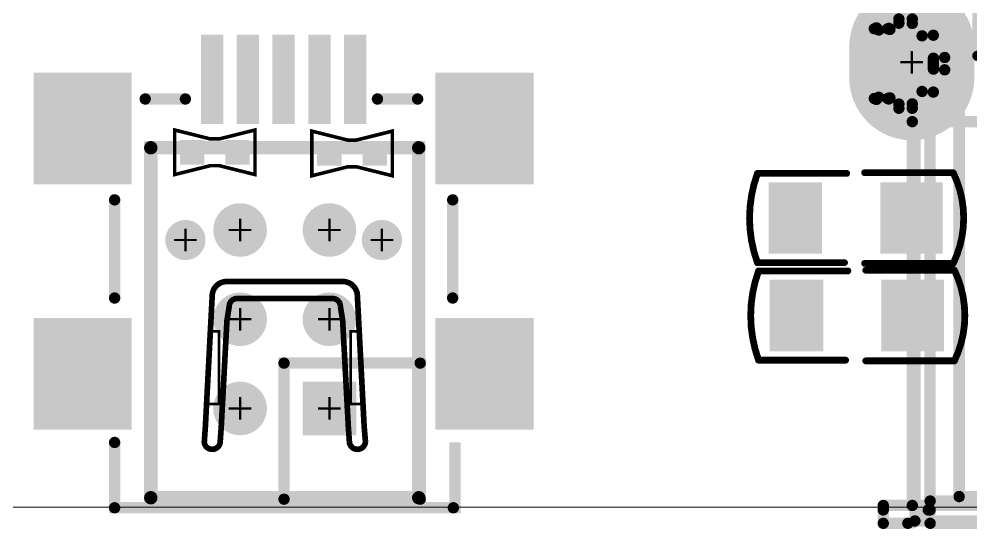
# Model space of a CAD drawing. Extents: x 68 to 180, y 55 to 144.
# Drawn here: x 137.57 to 158.89, y 55.48 to 66.91 of the extents above; entities that cross this region are included whole.
import ezdxf

# ---------------------------------------------------------------- set-up
doc = ezdxf.new("R2010")
doc.units = 0
doc.header["$MEASUREMENT"] = 0
doc.layers.get('0').update_dxf_attribs({"linetype": 'CONTINUOUS'})
for name, color, linetype in [('BOARD_OUTLINE_00', 2, 'CONTINUOUS'), ('DRIL_NPLTE_THRU_01', 16, 'CONTINUOUS'), ('DRIL_NPLTE_THRU_02', 4, 'CONTINUOUS'), ('DRIL_NPLTE_THRU_03', 96, 'CONTINUOUS'), ('DRIL_NPLTE_THRU_04', 136, 'CONTINUOUS'), ('DRIL_NPLTE_THRU_05', 34, 'CONTINUOUS'), ('DRIL_NPLTE_THRU_06', 176, 'CONTINUOUS'), ('DRIL_PLTE_THRU_01', 16, 'CONTINUOUS'), ('DRIL_PLTE_THRU_02', 4, 'CONTINUOUS'), ('DRIL_PLTE_THRU_03', 96, 'CONTINUOUS'), ('DRIL_PLTE_THRU_04', 136, 'CONTINUOUS'), ('DRIL_PLTE_THRU_05', 34, 'CONTINUOUS'), ('DRIL_PLTE_THRU_06', 176, 'CONTINUOUS'), ('DRIL_SYMBOL', 2, 'CONTINUOUS'), ('PADS_BOT', 5, 'CONTINUOUS'), ('PADS_INNER', 1, 'CONTINUOUS'), ('PADS_TOP', 1, 'CONTINUOUS'), ('PART_BOT_2DLINE_00', 253, 'CONTINUOUS'), ('PART_BOT_2DLINE_01', 183, 'CONTINUOUS'), ('PART_TOP_2DLINE_00', 67, 'CONTINUOUS'), ('PART_TOP_2DLINE_01', 67, 'CONTINUOUS'), ('PART_TOP_COPPER_129', 130, 'CONTINUOUS')]:
    doc.layers.add(name, color=color, linetype=linetype)

# ---------------------------------------------------------------- blocks, each defined once
blk = doc.blocks.new('BOARD_5728')
at = {"layer": 'BOARD_OUTLINE_00', "const_width": 0.0254}
blk.add_lwpolyline([(0, -12.664, -0.306685), (1, -11.664), (110.44, -11.664, -0.233627), (111.44, -12.664), (111.44, -92.464, -0.199366), (110.44, -93.464), (1, -93.464, -0.298113), (0, -92.464), (0, -85.073), (12, -85.073), (12, -50.989), (2.337, -50.989), (2.356, -32.194), (0, -32.194)], format="xyb", close=True, dxfattribs=at)
blk = doc.blocks.new('SMOOTH_0$08')
at = {"const_width": 0.04}
blk.add_lwpolyline([(-0.02, 0, 1), (0.02, 0, 1)], format="xyb", close=True, dxfattribs=at)
blk = doc.blocks.new('PART_BODY_BOT_5749')
at = {"layer": 'PART_BOT_2DLINE_01', "const_width": 0.08}
blk.add_lwpolyline([(-0.9, 0.5), (-0.1, 0.3), (0.1, 0.3), (0.9, 0.5), (0.9, -0.5), (0.1, -0.3), (-0.1, -0.3), (-0.9, -0.5)], close=True, dxfattribs=at)
at = {"layer": 'PART_BOT_2DLINE_01'}
for p in [(-0.9, 0.5), (0.9, 0.5), (-0.1, 0.3), (0.1, 0.3), (-0.1, -0.3), (0.1, -0.3), (-0.9, -0.5), (0.9, -0.5)]:
    blk.add_blockref('SMOOTH_0$08', p, dxfattribs=at)
blk = doc.blocks.new('DRIL_HOLE_0')
blk.add_lwpolyline([(0, 0, 1), (0, 0, 1)], format="xyb", close=True)
blk = doc.blocks.new('PAD_0')
blk.add_lwpolyline([(0, 0, 1), (0, 0, 1)], format="xyb", close=True)
blk = doc.blocks.new('PAD_23')
at = {"const_width": 0.55}
blk.add_lwpolyline([(-0.275, 0), (0.275, 0)], dxfattribs=at)
blk = doc.blocks.new('STK_BOT_41')
at = {"layer": 'DRIL_PLTE_THRU_01'}
blk.add_blockref('DRIL_HOLE_0', (0, 0), dxfattribs=at)
at = {"layer": 'DRIL_PLTE_THRU_02'}
blk.add_blockref('DRIL_HOLE_0', (0, 0), dxfattribs=at)
at = {"layer": 'DRIL_PLTE_THRU_03'}
blk.add_blockref('DRIL_HOLE_0', (0, 0), dxfattribs=at)
at = {"layer": 'DRIL_PLTE_THRU_04'}
blk.add_blockref('DRIL_HOLE_0', (0, 0), dxfattribs=at)
at = {"layer": 'DRIL_PLTE_THRU_05'}
blk.add_blockref('DRIL_HOLE_0', (0, 0), dxfattribs=at)
at = {"layer": 'DRIL_PLTE_THRU_06'}
blk.add_blockref('DRIL_HOLE_0', (0, 0), dxfattribs=at)
at = {"layer": 'PADS_BOT'}
blk.add_blockref('PAD_23', (0, 0), dxfattribs=at)
at = {"layer": 'PADS_INNER'}
blk.add_blockref('PAD_0', (0, 0), dxfattribs=at)
at = {"layer": 'PADS_TOP'}
blk.add_blockref('PAD_0', (0, 0), dxfattribs=at)
blk = doc.blocks.new('STK_BOT_40')
at = {"layer": 'DRIL_NPLTE_THRU_01'}
blk.add_blockref('DRIL_HOLE_0', (0, 0), dxfattribs=at)
at = {"layer": 'DRIL_NPLTE_THRU_02'}
blk.add_blockref('DRIL_HOLE_0', (0, 0), dxfattribs=at)
at = {"layer": 'DRIL_NPLTE_THRU_03'}
blk.add_blockref('DRIL_HOLE_0', (0, 0), dxfattribs=at)
at = {"layer": 'DRIL_NPLTE_THRU_04'}
blk.add_blockref('DRIL_HOLE_0', (0, 0), dxfattribs=at)
at = {"layer": 'DRIL_NPLTE_THRU_05'}
blk.add_blockref('DRIL_HOLE_0', (0, 0), dxfattribs=at)
at = {"layer": 'DRIL_NPLTE_THRU_06'}
blk.add_blockref('DRIL_HOLE_0', (0, 0), dxfattribs=at)
at = {"layer": 'PADS_BOT'}
blk.add_blockref('PAD_23', (0, 0), dxfattribs=at)
at = {"layer": 'PADS_INNER'}
blk.add_blockref('PAD_0', (0, 0), dxfattribs=at)
at = {"layer": 'PADS_TOP'}
blk.add_blockref('PAD_0', (0, 0), dxfattribs=at)
blk = doc.blocks.new('SYM_BOT_32')
for name, p in [('PART_BODY_BOT_5749', (0, 0)), ('STK_BOT_41', (-0.508, 0)), ('STK_BOT_40', (0.508, 0))]:
    blk.add_blockref(name, p)
blk = doc.blocks.new('PART_BOT_71')
blk.add_blockref('SYM_BOT_32', (0, 0))
blk = doc.blocks.new('PART_BOT_72')
blk.add_blockref('SYM_BOT_32', (0, 0))
blk = doc.blocks.new('SMOOTH_0$254')
at = {"const_width": 0.127}
blk.add_lwpolyline([(-0.0635, 0, 1), (0.0635, 0, 1)], format="xyb", close=True, dxfattribs=at)
blk = doc.blocks.new('SMOOTH_0$2286')
at = {"const_width": 0.1143}
blk.add_lwpolyline([(-0.05715, 0, 1), (0.05715, 0, 1)], format="xyb", close=True, dxfattribs=at)
blk = doc.blocks.new('PART_BODY_TOP_5789')
at = {"layer": 'PART_TOP_2DLINE_00', "const_width": 0.254}
blk.add_lwpolyline([(-6.5, 1.7), (6.5, 1.7), (6.5, -15.61), (-6.5, -15.61)], close=True, dxfattribs=at)
at = {"layer": 'PART_TOP_2DLINE_01', "const_width": 0.254}
for points in [[(-6.559, -1.663), (6.541, -1.663)], [(-6.559, -15.263), (-6.559, -1.663)], [(6.541, -15.263), (6.541, -1.663)], [(6.141, -2.063), (-6.159, -2.063)], [(-6.159, -15.363), (-6.159, -2.063)], [(-5.509, -2.063), (-5.509, -15.063)], [(5.491, -2.063), (5.491, -15.063)], [(6.141, -15.363), (6.141, -2.063)], [(-3.819, -2.563), (-3.199, -2.563)], [(-3.819, -2.763), (-3.819, -2.563)], [(-3.199, -2.563), (-3.199, -2.763)], [(-1.319, -2.563), (-0.699, -2.563)], [(-1.319, -2.763), (-1.319, -2.563)], [(-0.699, -2.563), (-0.699, -2.763)], [(0.681, -2.563), (1.301, -2.563)], [(0.681, -2.763), (0.681, -2.563)], [(1.301, -2.563), (1.301, -2.763)], [(3.181, -2.563), (3.801, -2.563)], [(3.181, -2.763), (3.181, -2.563)], [(3.801, -2.563), (3.801, -2.763)], [(-3.199, -2.763), (-3.819, -2.763)], [(-0.699, -2.763), (-1.319, -2.763)], [(1.301, -2.763), (0.681, -2.763)], [(3.801, -2.763), (3.181, -2.763)], [(-6.859, -6.363), (-6.859, -4.363)], [(-6.559, -4.363), (-6.859, -4.363)], [(6.541, -4.363), (6.841, -4.363)], [(6.841, -6.363), (6.841, -4.363)], [(-7.409, -6.144), (-7.409, -4.582)], [(-7.362, -4.561), (-6.859, -4.457)], [(-7.362, -4.561), (-7.362, -6.165)], [(-7.109, -6.144), (-7.109, -4.582)], [(-6.559, -4.462), (-7.085, -4.572)], [(-7.085, -4.572), (-7.085, -4.592)], [(-7.085, -4.592), (-7.085, -6.134)], [(-7.06, -4.596), (-6.088, -4.726)], [(-7.06, -4.596), (-7.06, -6.13)], [(7.042, -4.596), (6.07, -4.726)], [(6.541, -4.462), (7.067, -4.572)], [(7.344, -4.561), (6.841, -4.457)], [(7.042, -4.596), (7.042, -6.13)], [(7.067, -4.572), (7.067, -4.592)], [(7.067, -4.592), (7.067, -6.134)], [(7.091, -4.582), (7.091, -6.144)], [(7.344, -4.561), (7.344, -6.165)], [(7.391, -4.582), (7.391, -6.144)], [(-6.339, -4.74), (-7.311, -4.61)], [(-7.311, -4.61), (-7.311, -6.116)], [(-6.339, -4.74), (-6.088, -4.726)], [(6.07, -4.726), (6.321, -4.74)], [(6.321, -4.74), (7.293, -4.61)], [(7.293, -4.61), (7.293, -6.116)], [(-6.085, -5.24), (-5.834, -5.225)], [(-6.085, -5.24), (-6.085, -5.486)], [(-5.834, -5.225), (-5.834, -5.501)], [(5.816, -5.225), (6.067, -5.24)], [(5.816, -5.225), (5.816, -5.501)], [(6.067, -5.24), (6.067, -5.486)], [(-5.834, -5.501), (-6.085, -5.486)], [(6.067, -5.486), (5.816, -5.501)], [(-6.339, -5.986), (-7.311, -6.116)], [(-7.06, -6.13), (-6.088, -6)], [(-6.088, -6), (-6.339, -5.986)], [(6.321, -5.986), (6.07, -6)], [(7.042, -6.13), (6.07, -6)], [(6.321, -5.986), (7.293, -6.116)], [(-7.362, -6.165), (-6.859, -6.269)], [(-7.085, -6.134), (-7.085, -6.154)], [(-6.559, -6.264), (-7.085, -6.154)], [(6.541, -6.264), (7.067, -6.154)], [(7.344, -6.165), (6.841, -6.269)], [(7.067, -6.134), (7.067, -6.154)], [(-6.559, -6.363), (-6.859, -6.363)], [(6.541, -6.363), (6.841, -6.363)], [(6.541, -6.663), (-6.559, -6.663)], [(-6.159, -15.163), (6.141, -15.163)], [(-5.509, -15.063), (5.491, -15.063)], [(-7.209, -15.263), (-7.209, -15.363)], [(7.191, -15.263), (-7.209, -15.263)], [(-7.209, -15.363), (-7.209, -15.663)], [(-6.159, -15.363), (-6.159, -15.663)], [(6.141, -15.363), (6.141, -15.663)], [(7.191, -15.263), (7.191, -15.363)], [(7.191, -15.363), (7.191, -15.663)], [(-7.209, -15.663), (-6.659, -15.663)], [(-6.159, -15.663), (6.141, -15.663)], [(7.191, -15.663), (6.641, -15.663)]]:
    blk.add_lwpolyline(points, dxfattribs=at)
for points in [[(-6.201, -15.363, 0.10334), (-6.159, -15.163)], [(6.141, -15.163, 0.10334), (6.183, -15.363)], [(-6.659, -15.663, 0.298113), (-6.201, -15.363)], [(6.183, -15.363, 0.298113), (6.641, -15.663)]]:
    blk.add_lwpolyline(points, format="xyb", dxfattribs=at)
at = {"layer": 'PART_TOP_COPPER_129', "const_width": 0.229}
blk.add_lwpolyline([(-5.102, 1.363), (5.317, 1.363), (5.317, -5.187), (-5.102, -5.187)], close=True, dxfattribs=at)
at = {"layer": 'PART_TOP_2DLINE_00'}
for p in [(-6.5, 1.7), (6.5, 1.7), (-6.5, -15.61), (6.5, -15.61)]:
    blk.add_blockref('SMOOTH_0$254', p, dxfattribs=at)
at = {"layer": 'PART_TOP_2DLINE_01'}
for p in [(-6.559, -1.663), (-6.559, -1.663), (6.541, -1.663), (6.541, -1.663), (-6.159, -2.063), (-6.159, -2.063), (-5.509, -2.063), (5.491, -2.063), (6.141, -2.063), (6.141, -2.063), (-3.819, -2.563), (-3.819, -2.563), (-3.199, -2.563), (-3.199, -2.563), (-1.319, -2.563), (-1.319, -2.563), (-0.699, -2.563), (-0.699, -2.563), (0.681, -2.563), (0.681, -2.563), (1.301, -2.563), (1.301, -2.563), (3.181, -2.563), (3.181, -2.563), (3.801, -2.563), (3.801, -2.563), (-3.819, -2.763), (-3.819, -2.763), (-3.199, -2.763), (-3.199, -2.763), (-1.319, -2.763), (-1.319, -2.763), (-0.699, -2.763), (-0.699, -2.763), (0.681, -2.763), (0.681, -2.763), (1.301, -2.763), (1.301, -2.763), (3.181, -2.763), (3.181, -2.763), (3.801, -2.763), (3.801, -2.763), (-6.859, -4.363), (-6.859, -4.363), (-6.559, -4.363), (6.541, -4.363), (6.841, -4.363), (6.841, -4.363), (-7.409, -4.582), (-7.362, -4.561), (-7.362, -4.561), (-7.109, -4.582), (-7.085, -4.572), (-7.085, -4.572), (-7.085, -4.592), (-7.085, -4.592), (-7.06, -4.596), (-7.06, -4.596), (-6.859, -4.457), (-6.559, -4.462), (6.541, -4.462), (6.841, -4.457), (7.042, -4.596), (7.042, -4.596), (7.067, -4.572), (7.067, -4.572), (7.067, -4.592), (7.067, -4.592), (7.091, -4.582), (7.344, -4.561), (7.344, -4.561), (7.391, -4.582), (-7.311, -4.61), (-7.311, -4.61), (-6.339, -4.74), (-6.339, -4.74), (-6.088, -4.726), (-6.088, -4.726), (6.07, -4.726), (6.07, -4.726), (6.321, -4.74), (6.321, -4.74), (7.293, -4.61), (7.293, -4.61), (-6.085, -5.24), (-6.085, -5.24), (-5.834, -5.225), (-5.834, -5.225), (5.816, -5.225), (5.816, -5.225), (6.067, -5.24), (6.067, -5.24), (-6.085, -5.486), (-6.085, -5.486), (-5.834, -5.501), (-5.834, -5.501), (5.816, -5.501), (5.816, -5.501), (6.067, -5.486), (6.067, -5.486), (-6.339, -5.986), (-6.339, -5.986), (-6.088, -6), (-6.088, -6), (6.07, -6), (6.07, -6), (6.321, -5.986), (6.321, -5.986), (-7.409, -6.144), (-7.362, -6.165), (-7.362, -6.165), (-7.311, -6.116), (-7.311, -6.116), (-7.109, -6.144), (-7.085, -6.134), (-7.085, -6.134), (-7.085, -6.154), (-7.085, -6.154), (-7.06, -6.13), (-7.06, -6.13), (-6.859, -6.269), (-6.559, -6.264), (6.541, -6.264), (6.841, -6.269), (7.042, -6.13), (7.042, -6.13), (7.067, -6.134), (7.067, -6.134), (7.067, -6.154), (7.067, -6.154), (7.091, -6.144), (7.293, -6.116), (7.293, -6.116), (7.344, -6.165), (7.344, -6.165), (7.391, -6.144), (-6.859, -6.363), (-6.859, -6.363), (-6.559, -6.363), (6.541, -6.363), (6.841, -6.363), (6.841, -6.363), (-6.559, -6.663), (6.541, -6.663), (-6.159, -15.163), (-6.159, -15.163), (-5.509, -15.063), (-5.509, -15.063), (5.491, -15.063), (5.491, -15.063), (6.141, -15.163), (6.141, -15.163), (-7.209, -15.263), (-7.209, -15.263), (-7.209, -15.363), (-7.209, -15.363), (-6.559, -15.263), (-6.201, -15.363), (-6.201, -15.363), (-6.159, -15.363), (-6.159, -15.363), (6.141, -15.363), (6.141, -15.363), (6.183, -15.363), (6.183, -15.363), (6.541, -15.263), (7.191, -15.263), (7.191, -15.263), (7.191, -15.363), (7.191, -15.363), (-7.209, -15.663), (-7.209, -15.663), (-6.659, -15.663), (-6.659, -15.663), (-6.159, -15.663), (-6.159, -15.663), (6.141, -15.663), (6.141, -15.663), (6.641, -15.663), (6.641, -15.663), (7.191, -15.663), (7.191, -15.663)]:
    blk.add_blockref('SMOOTH_0$254', p, dxfattribs=at)
at = {"layer": 'PART_TOP_COPPER_129'}
for p in [(-5.102, 1.363), (5.317, 1.363), (-5.102, -5.187), (5.317, -5.187)]:
    blk.add_blockref('SMOOTH_0$2286', p, dxfattribs=at)
blk = doc.blocks.new('DRIL_SYMBOL_0$9')
at = {"layer": 'DRIL_SYMBOL', "const_width": 0.0508}
for points in [[(0, -0.254), (0, 0.254)], [(-0.254, 0), (0.254, 0)]]:
    blk.add_lwpolyline(points, dxfattribs=at)
blk = doc.blocks.new('DRIL_HOLE_0$9')
at = {"const_width": 0.45}
blk.add_lwpolyline([(-0.225, 0, 1), (0.225, 0, 1)], format="xyb", close=True, dxfattribs=at)
blk.add_blockref('DRIL_SYMBOL_0$9', (0, 0))
blk = doc.blocks.new('PAD_48')
at = {"const_width": 0.75}
blk.add_lwpolyline([(0, -0.375, 1), (0, 0.375, 1)], format="xyb", close=True, dxfattribs=at)
blk = doc.blocks.new('STK_TOP_102')
at = {"layer": 'DRIL_PLTE_THRU_01'}
blk.add_blockref('DRIL_HOLE_0$9', (0, 0), dxfattribs=at)
at = {"layer": 'DRIL_PLTE_THRU_02'}
blk.add_blockref('DRIL_HOLE_0$9', (0, 0), dxfattribs=at)
at = {"layer": 'DRIL_PLTE_THRU_03'}
blk.add_blockref('DRIL_HOLE_0$9', (0, 0), dxfattribs=at)
at = {"layer": 'DRIL_PLTE_THRU_04'}
blk.add_blockref('DRIL_HOLE_0$9', (0, 0), dxfattribs=at)
at = {"layer": 'DRIL_PLTE_THRU_05'}
blk.add_blockref('DRIL_HOLE_0$9', (0, 0), dxfattribs=at)
at = {"layer": 'DRIL_PLTE_THRU_06'}
blk.add_blockref('DRIL_HOLE_0$9', (0, 0), dxfattribs=at)
at = {"layer": 'PADS_BOT'}
blk.add_blockref('PAD_48', (0, 0), dxfattribs=at)
at = {"layer": 'PADS_INNER'}
blk.add_blockref('PAD_48', (0, 0), dxfattribs=at)
at = {"layer": 'PADS_TOP'}
blk.add_blockref('PAD_48', (0, 0), dxfattribs=at)
blk = doc.blocks.new('DRIL_SYMBOL_2$5')
at = {"layer": 'DRIL_SYMBOL', "const_width": 0.0508}
for points in [[(0, -0.254), (0, 0.254)], [(-0.254, 0), (0.254, 0)]]:
    blk.add_lwpolyline(points, dxfattribs=at)
blk = doc.blocks.new('DRIL_HOLE_2$5')
at = {"const_width": 1.25}
blk.add_lwpolyline([(-0.625, 0, 1), (0.625, 0, 1)], format="xyb", close=True, dxfattribs=at)
blk.add_blockref('DRIL_SYMBOL_2$5', (0, 0))
blk = doc.blocks.new('PAD_72')
at = {"const_width": 1.4}
blk.add_lwpolyline([(-0.35, -0.7), (0.35, -0.7, 1), (0.35, 0.7), (-0.35, 0.7, 1)], format="xyb", close=True, dxfattribs=at)
blk = doc.blocks.new('STK_TOP_103')
at = {"layer": 'DRIL_PLTE_THRU_01'}
blk.add_blockref('DRIL_HOLE_2$5', (0, 0), dxfattribs=at)
at = {"layer": 'DRIL_PLTE_THRU_02'}
blk.add_blockref('DRIL_HOLE_2$5', (0, 0), dxfattribs=at)
at = {"layer": 'DRIL_PLTE_THRU_03'}
blk.add_blockref('DRIL_HOLE_2$5', (0, 0), dxfattribs=at)
at = {"layer": 'DRIL_PLTE_THRU_04'}
blk.add_blockref('DRIL_HOLE_2$5', (0, 0), dxfattribs=at)
at = {"layer": 'DRIL_PLTE_THRU_05'}
blk.add_blockref('DRIL_HOLE_2$5', (0, 0), dxfattribs=at)
at = {"layer": 'DRIL_PLTE_THRU_06'}
blk.add_blockref('DRIL_HOLE_2$5', (0, 0), dxfattribs=at)
at = {"layer": 'PADS_BOT', "rotation": 90}
blk.add_blockref('PAD_72', (0, 0), dxfattribs=at)
at = {"layer": 'PADS_INNER', "rotation": 90}
blk.add_blockref('PAD_72', (0, 0), dxfattribs=at)
at = {"layer": 'PADS_TOP', "rotation": 90}
blk.add_blockref('PAD_72', (0, 0), dxfattribs=at)
blk = doc.blocks.new('PAD_73')
at = {"const_width": 1.4}
blk.add_lwpolyline([(-0.25, -0.7), (0.25, -0.7, 1), (0.25, 0.7), (-0.25, 0.7, 1)], format="xyb", close=True, dxfattribs=at)
blk = doc.blocks.new('STK_TOP_104')
at = {"layer": 'DRIL_PLTE_THRU_01'}
blk.add_blockref('DRIL_HOLE_2$5', (0, 0), dxfattribs=at)
at = {"layer": 'DRIL_PLTE_THRU_02'}
blk.add_blockref('DRIL_HOLE_2$5', (0, 0), dxfattribs=at)
at = {"layer": 'DRIL_PLTE_THRU_03'}
blk.add_blockref('DRIL_HOLE_2$5', (0, 0), dxfattribs=at)
at = {"layer": 'DRIL_PLTE_THRU_04'}
blk.add_blockref('DRIL_HOLE_2$5', (0, 0), dxfattribs=at)
at = {"layer": 'DRIL_PLTE_THRU_05'}
blk.add_blockref('DRIL_HOLE_2$5', (0, 0), dxfattribs=at)
at = {"layer": 'DRIL_PLTE_THRU_06'}
blk.add_blockref('DRIL_HOLE_2$5', (0, 0), dxfattribs=at)
at = {"layer": 'PADS_BOT', "rotation": 90}
blk.add_blockref('PAD_72', (0, 0), dxfattribs=at)
at = {"layer": 'PADS_INNER', "rotation": 90}
blk.add_blockref('PAD_72', (0, 0), dxfattribs=at)
at = {"layer": 'PADS_TOP', "rotation": 90}
blk.add_blockref('PAD_73', (0, 0), dxfattribs=at)
blk = doc.blocks.new('SYM_TOP_72')
for name, p in [('STK_TOP_103', (-6.57, 0.35)), ('STK_TOP_104', (6.57, 0.35)), ('PART_BODY_TOP_5789', (0, 0)), ('STK_TOP_102', (-3.5, 0)), ('STK_TOP_102', (-1, 0)), ('STK_TOP_102', (1, 0)), ('STK_TOP_102', (3.5, 0)), ('STK_TOP_102', (-3.5, -2.7)), ('STK_TOP_102', (-1, -2.7)), ('STK_TOP_102', (1, -2.7)), ('STK_TOP_102', (3.5, -2.7)), ('STK_TOP_103', (-6.57, -5.33)), ('STK_TOP_103', (6.57, -5.33))]:
    blk.add_blockref(name, p)
blk = doc.blocks.new('PART_TOP_258')
blk.add_blockref('SYM_TOP_72', (0, 0))
blk = doc.blocks.new('SMOOTH_0$127')
at = {"const_width": 0.0635}
blk.add_lwpolyline([(-0.03175, 0, 1), (0.03175, 0, 1)], format="xyb", close=True, dxfattribs=at)
blk = doc.blocks.new('SMOOTH_0$05999')
at = {"const_width": 0.03}
blk.add_lwpolyline([(-0.015, 0, 1), (0.015, 0, 1)], format="xyb", close=True, dxfattribs=at)
blk = doc.blocks.new('PART_BODY_TOP_5790')
at = {"layer": 'PART_TOP_2DLINE_00'}
for points, const_width in [([(-3.1, 0.56), (-2.2, 0.56)], 0.254), ([(2.1, 0.56), (3, 0.56)], 0.254), ([(-3.785, -3.9), (-3.785, -1.7)], 0.254), ([(3.785, -3.9), (3.785, -1.7)], 0.254), ([(-1.702, -6.273), (-1.448, -6.273), (-1.448, -4.647), (-1.499, -4.647), (-1.626, -4.647)], 0.06), ([(1.778, -6.273), (1.499, -6.273), (1.499, -4.647), (1.549, -4.647), (1.676, -4.647)], 0.06), ([(-3.785, -7.136), (-3.785, -8.6), (3.8, -8.6), (3.835, -8.6), (3.835, -7.136)], 0.254)]:
    blk.add_lwpolyline(points, dxfattribs=dict(at, const_width=const_width))
at = {"layer": 'PART_TOP_2DLINE_00', "const_width": 0.127}
blk.add_lwpolyline([(-1.275, -3.53, 0.414214), (-1.6, -3.855), (-1.753, -6.781), (-1.778, -7.136, 0.866227), (-1.422, -7.136), (-1.397, -6.781), (-1.27, -4.404), (-1.219, -4.085, -0.414214), (-1.044, -3.911), (1.095, -3.911, -0.414214), (1.27, -4.085), (1.321, -4.404), (1.448, -6.781), (1.473, -7.136, 0.930071), (1.831, -7.111), (1.803, -6.781), (1.651, -3.855, 0.414214), (1.325, -3.53)], format="xyb", close=True, dxfattribs=at)
at = {"layer": 'PART_TOP_2DLINE_00'}
for name, p in [('SMOOTH_0$254', (-3.1, 0.56)), ('SMOOTH_0$254', (-2.2, 0.56)), ('SMOOTH_0$254', (2.1, 0.56)), ('SMOOTH_0$254', (3, 0.56)), ('SMOOTH_0$254', (-3.785, -1.7)), ('SMOOTH_0$254', (3.785, -1.7)), ('SMOOTH_0$127', (-1.275, -3.53)), ('SMOOTH_0$254', (-3.785, -3.9)), ('SMOOTH_0$127', (-1.6, -3.855)), ('SMOOTH_0$254', (3.785, -3.9)), ('SMOOTH_0$127', (-1.219, -4.085)), ('SMOOTH_0$127', (-1.044, -3.911)), ('SMOOTH_0$127', (-1.27, -4.404)), ('SMOOTH_0$05999', (-1.499, -4.647)), ('SMOOTH_0$05999', (-1.448, -4.647)), ('SMOOTH_0$05999', (1.499, -4.647)), ('SMOOTH_0$05999', (1.549, -4.647)), ('SMOOTH_0$05999', (-1.702, -6.273)), ('SMOOTH_0$05999', (-1.448, -6.273)), ('SMOOTH_0$05999', (1.499, -6.273)), ('SMOOTH_0$05999', (1.778, -6.273)), ('SMOOTH_0$127', (-1.753, -6.781)), ('SMOOTH_0$127', (-1.397, -6.781)), ('SMOOTH_0$254', (-3.785, -7.136)), ('SMOOTH_0$127', (-1.778, -7.136)), ('SMOOTH_0$127', (-1.422, -7.136)), ('SMOOTH_0$254', (-3.785, -8.6)), ('SMOOTH_0$254', (3.8, -8.6))]:
    blk.add_blockref(name, p, dxfattribs=at)
blk = doc.blocks.new('PAD_74')
at = {"const_width": 0.5}
blk.add_lwpolyline([(-1, 0), (1, 0)], dxfattribs=at)
blk = doc.blocks.new('STK_TOP_105')
at = {"layer": 'DRIL_PLTE_THRU_01'}
blk.add_blockref('DRIL_HOLE_0', (0, 0), dxfattribs=at)
at = {"layer": 'DRIL_PLTE_THRU_02'}
blk.add_blockref('DRIL_HOLE_0', (0, 0), dxfattribs=at)
at = {"layer": 'DRIL_PLTE_THRU_03'}
blk.add_blockref('DRIL_HOLE_0', (0, 0), dxfattribs=at)
at = {"layer": 'DRIL_PLTE_THRU_04'}
blk.add_blockref('DRIL_HOLE_0', (0, 0), dxfattribs=at)
at = {"layer": 'DRIL_PLTE_THRU_05'}
blk.add_blockref('DRIL_HOLE_0', (0, 0), dxfattribs=at)
at = {"layer": 'DRIL_PLTE_THRU_06'}
blk.add_blockref('DRIL_HOLE_0', (0, 0), dxfattribs=at)
at = {"layer": 'PADS_BOT'}
blk.add_blockref('PAD_0', (0, 0), dxfattribs=at)
at = {"layer": 'PADS_INNER'}
blk.add_blockref('PAD_0', (0, 0), dxfattribs=at)
at = {"layer": 'PADS_TOP', "rotation": 90}
blk.add_blockref('PAD_74', (0, 0), dxfattribs=at)
blk = doc.blocks.new('PAD_75')
at = {"const_width": 2.2}
blk.add_lwpolyline([(-1.25, 0), (1.25, 0)], dxfattribs=at)
blk = doc.blocks.new('STK_TOP_106')
at = {"layer": 'DRIL_PLTE_THRU_01'}
blk.add_blockref('DRIL_HOLE_0', (0, 0), dxfattribs=at)
at = {"layer": 'DRIL_PLTE_THRU_02'}
blk.add_blockref('DRIL_HOLE_0', (0, 0), dxfattribs=at)
at = {"layer": 'DRIL_PLTE_THRU_03'}
blk.add_blockref('DRIL_HOLE_0', (0, 0), dxfattribs=at)
at = {"layer": 'DRIL_PLTE_THRU_04'}
blk.add_blockref('DRIL_HOLE_0', (0, 0), dxfattribs=at)
at = {"layer": 'DRIL_PLTE_THRU_05'}
blk.add_blockref('DRIL_HOLE_0', (0, 0), dxfattribs=at)
at = {"layer": 'DRIL_PLTE_THRU_06'}
blk.add_blockref('DRIL_HOLE_0', (0, 0), dxfattribs=at)
at = {"layer": 'PADS_BOT'}
blk.add_blockref('PAD_0', (0, 0), dxfattribs=at)
at = {"layer": 'PADS_INNER'}
blk.add_blockref('PAD_0', (0, 0), dxfattribs=at)
at = {"layer": 'PADS_TOP', "rotation": 90}
blk.add_blockref('PAD_75', (0, 0), dxfattribs=at)
blk = doc.blocks.new('DRIL_SYMBOL_0$899998')
at = {"layer": 'DRIL_SYMBOL', "const_width": 0.0508}
for points in [[(0, -0.254), (0, 0.254)], [(-0.254, 0), (0.254, 0)]]:
    blk.add_lwpolyline(points, dxfattribs=at)
blk = doc.blocks.new('DRIL_HOLE_0$899998')
at = {"const_width": 0.45}
blk.add_lwpolyline([(-0.225, 0, 1), (0.225, 0, 1)], format="xyb", close=True, dxfattribs=at)
blk.add_blockref('DRIL_SYMBOL_0$899998', (0, 0))
blk = doc.blocks.new('PAD_76')
at = {"const_width": 0.45}
blk.add_lwpolyline([(0, -0.225, 1), (0, 0.225, 1)], format="xyb", close=True, dxfattribs=at)
blk = doc.blocks.new('STK_TOP_107')
at = {"layer": 'DRIL_PLTE_THRU_01'}
blk.add_blockref('DRIL_HOLE_0$899998', (0, 0), dxfattribs=at)
at = {"layer": 'DRIL_PLTE_THRU_02'}
blk.add_blockref('DRIL_HOLE_0$899998', (0, 0), dxfattribs=at)
at = {"layer": 'DRIL_PLTE_THRU_03'}
blk.add_blockref('DRIL_HOLE_0$899998', (0, 0), dxfattribs=at)
at = {"layer": 'DRIL_PLTE_THRU_04'}
blk.add_blockref('DRIL_HOLE_0$899998', (0, 0), dxfattribs=at)
at = {"layer": 'DRIL_PLTE_THRU_05'}
blk.add_blockref('DRIL_HOLE_0$899998', (0, 0), dxfattribs=at)
at = {"layer": 'DRIL_PLTE_THRU_06'}
blk.add_blockref('DRIL_HOLE_0$899998', (0, 0), dxfattribs=at)
at = {"layer": 'PADS_BOT'}
blk.add_blockref('PAD_76', (0, 0), dxfattribs=at)
at = {"layer": 'PADS_INNER'}
blk.add_blockref('PAD_76', (0, 0), dxfattribs=at)
at = {"layer": 'PADS_TOP'}
blk.add_blockref('PAD_76', (0, 0), dxfattribs=at)
blk = doc.blocks.new('SYM_TOP_73')
for name, p in [('STK_TOP_106', (-4.5, -0.1)), ('STK_TOP_105', (-1.6, 1)), ('STK_TOP_105', (-0.8, 1)), ('STK_TOP_105', (0, 1)), ('STK_TOP_105', (0.8, 1)), ('STK_TOP_105', (1.6, 1)), ('STK_TOP_106', (4.5, -0.1)), ('PART_BODY_TOP_5790', (0, 0)), ('STK_TOP_107', (-2.2, -2.6)), ('STK_TOP_107', (2.2, -2.6)), ('STK_TOP_106', (-4.5, -5.6)), ('STK_TOP_106', (4.5, -5.6))]:
    blk.add_blockref(name, p)
blk = doc.blocks.new('PART_TOP_259')
blk.add_blockref('SYM_TOP_73', (0, 0))
blk = doc.blocks.new('SMOOTH_0$3')
at = {"const_width": 0.15}
blk.add_lwpolyline([(-0.075, 0, 1), (0.075, 0, 1)], format="xyb", close=True, dxfattribs=at)
blk = doc.blocks.new('PART_BODY_TOP_5797')
at = {"layer": 'PART_TOP_2DLINE_00'}
for points, const_width in [([(-2.032, 2.032), (1.016, 2.032), (1.016, -1.016), (-2.032, -1.016)], 0.254), ([(-2, 2), (4, 2), (4, -5.842), (-2, -5.842)], 0.3)]:
    blk.add_lwpolyline(points, close=True, dxfattribs=dict(at, const_width=const_width))
for name, p in [('SMOOTH_0$254', (-2.032, 2.032)), ('SMOOTH_0$3', (-2, 2)), ('SMOOTH_0$254', (1.016, 2.032)), ('SMOOTH_0$3', (4, 2)), ('SMOOTH_0$254', (-2.032, -1.016)), ('SMOOTH_0$254', (1.016, -1.016)), ('SMOOTH_0$3', (-2, -5.842)), ('SMOOTH_0$3', (4, -5.842))]:
    blk.add_blockref(name, p, dxfattribs=at)
blk = doc.blocks.new('DRIL_SYMBOL_0$8')
at = {"layer": 'DRIL_SYMBOL', "const_width": 0.0508}
for points in [[(0, -0.254), (0, 0.254)], [(-0.254, 0), (0.254, 0)]]:
    blk.add_lwpolyline(points, dxfattribs=at)
blk = doc.blocks.new('DRIL_HOLE_0$8')
at = {"const_width": 0.4}
blk.add_lwpolyline([(-0.2, 0, 1), (0.2, 0, 1)], format="xyb", close=True, dxfattribs=at)
blk.add_blockref('DRIL_SYMBOL_0$8', (0, 0))
blk = doc.blocks.new('PAD_11')
at = {"const_width": 0.6}
blk.add_lwpolyline([(0, -0.3, 1), (0, 0.3, 1)], format="xyb", close=True, dxfattribs=at)
blk = doc.blocks.new('PAD_12')
at = {"const_width": 1.2}
blk.add_lwpolyline([(-0.6, 0), (0.6, 0)], dxfattribs=at)
blk = doc.blocks.new('STK_TOP_28')
at = {"layer": 'DRIL_PLTE_THRU_01'}
blk.add_blockref('DRIL_HOLE_0$8', (0, 0), dxfattribs=at)
at = {"layer": 'DRIL_PLTE_THRU_02'}
blk.add_blockref('DRIL_HOLE_0$8', (0, 0), dxfattribs=at)
at = {"layer": 'DRIL_PLTE_THRU_03'}
blk.add_blockref('DRIL_HOLE_0$8', (0, 0), dxfattribs=at)
at = {"layer": 'DRIL_PLTE_THRU_04'}
blk.add_blockref('DRIL_HOLE_0$8', (0, 0), dxfattribs=at)
at = {"layer": 'DRIL_PLTE_THRU_05'}
blk.add_blockref('DRIL_HOLE_0$8', (0, 0), dxfattribs=at)
at = {"layer": 'DRIL_PLTE_THRU_06'}
blk.add_blockref('DRIL_HOLE_0$8', (0, 0), dxfattribs=at)
at = {"layer": 'PADS_BOT'}
blk.add_blockref('PAD_12', (0, 0), dxfattribs=at)
at = {"layer": 'PADS_INNER'}
blk.add_blockref('PAD_11', (0, 0), dxfattribs=at)
at = {"layer": 'PADS_TOP'}
blk.add_blockref('PAD_12', (0, 0), dxfattribs=at)
blk = doc.blocks.new('STK_TOP_29')
at = {"layer": 'DRIL_PLTE_THRU_01'}
blk.add_blockref('DRIL_HOLE_0$8', (0, 0), dxfattribs=at)
at = {"layer": 'DRIL_PLTE_THRU_02'}
blk.add_blockref('DRIL_HOLE_0$8', (0, 0), dxfattribs=at)
at = {"layer": 'DRIL_PLTE_THRU_03'}
blk.add_blockref('DRIL_HOLE_0$8', (0, 0), dxfattribs=at)
at = {"layer": 'DRIL_PLTE_THRU_04'}
blk.add_blockref('DRIL_HOLE_0$8', (0, 0), dxfattribs=at)
at = {"layer": 'DRIL_PLTE_THRU_05'}
blk.add_blockref('DRIL_HOLE_0$8', (0, 0), dxfattribs=at)
at = {"layer": 'DRIL_PLTE_THRU_06'}
blk.add_blockref('DRIL_HOLE_0$8', (0, 0), dxfattribs=at)
at = {"layer": 'PADS_BOT'}
blk.add_blockref('PAD_11', (0, 0), dxfattribs=at)
at = {"layer": 'PADS_INNER'}
blk.add_blockref('PAD_11', (0, 0), dxfattribs=at)
at = {"layer": 'PADS_TOP'}
blk.add_blockref('PAD_11', (0, 0), dxfattribs=at)
blk = doc.blocks.new('SYM_TOP_80')
for name, p in [('PART_BODY_TOP_5797', (0, 0)), ('STK_TOP_28', (0, 0)), ('STK_TOP_29', (2, 0)), ('STK_TOP_29', (0, -2)), ('STK_TOP_29', (2, -2)), ('STK_TOP_29', (0, -4)), ('STK_TOP_29', (2, -4))]:
    blk.add_blockref(name, p)
blk = doc.blocks.new('PART_TOP_493')
blk.add_blockref('SYM_TOP_80', (0, 0))
blk = doc.blocks.new('SMOOTH_0$1524')
at = {"const_width": 0.0762}
blk.add_lwpolyline([(-0.0381, 0, 1), (0.0381, 0, 1)], format="xyb", close=True, dxfattribs=at)
blk = doc.blocks.new('PART_BODY_BOT_5801')
at = {"layer": 'PART_BOT_2DLINE_00', "const_width": 0.152}
for points in [[(-0.25, 1.016), (-2.235, 1.016, 0.230409), (-2.235, -1.016), (-0.25, -1.016)], [(0.2, -1), (2.15, -1, 0.176327), (2.15, 1), (0.15, 1)]]:
    blk.add_lwpolyline(points, format="xyb", dxfattribs=at)
at = {"layer": 'PART_BOT_2DLINE_00'}
for p in [(-2.235, 1.016), (-0.25, 1.016), (0.15, 1), (2.15, 1), (-2.235, -1.016), (-0.25, -1.016), (0.2, -1), (2.15, -1)]:
    blk.add_blockref('SMOOTH_0$1524', p, dxfattribs=at)
blk = doc.blocks.new('PAD_86')
at = {"const_width": 1.399997}
blk.add_lwpolyline([(-0.799998, 0), (0.799998, 0)], dxfattribs=at)
blk = doc.blocks.new('STK_BOT_23')
at = {"layer": 'DRIL_PLTE_THRU_01'}
blk.add_blockref('DRIL_HOLE_0', (0, 0), dxfattribs=at)
at = {"layer": 'DRIL_PLTE_THRU_02'}
blk.add_blockref('DRIL_HOLE_0', (0, 0), dxfattribs=at)
at = {"layer": 'DRIL_PLTE_THRU_03'}
blk.add_blockref('DRIL_HOLE_0', (0, 0), dxfattribs=at)
at = {"layer": 'DRIL_PLTE_THRU_04'}
blk.add_blockref('DRIL_HOLE_0', (0, 0), dxfattribs=at)
at = {"layer": 'DRIL_PLTE_THRU_05'}
blk.add_blockref('DRIL_HOLE_0', (0, 0), dxfattribs=at)
at = {"layer": 'DRIL_PLTE_THRU_06'}
blk.add_blockref('DRIL_HOLE_0', (0, 0), dxfattribs=at)
at = {"layer": 'PADS_BOT', "rotation": 90}
blk.add_blockref('PAD_86', (0, 0), dxfattribs=at)
at = {"layer": 'PADS_INNER'}
blk.add_blockref('PAD_0', (0, 0), dxfattribs=at)
at = {"layer": 'PADS_TOP'}
blk.add_blockref('PAD_0', (0, 0), dxfattribs=at)
blk = doc.blocks.new('PAD_87')
at = {"const_width": 1.199997}
blk.add_lwpolyline([(-0.799998, 0), (0.799998, 0)], dxfattribs=at)
blk = doc.blocks.new('STK_BOT_22')
at = {"layer": 'DRIL_PLTE_THRU_01'}
blk.add_blockref('DRIL_HOLE_0', (0, 0), dxfattribs=at)
at = {"layer": 'DRIL_PLTE_THRU_02'}
blk.add_blockref('DRIL_HOLE_0', (0, 0), dxfattribs=at)
at = {"layer": 'DRIL_PLTE_THRU_03'}
blk.add_blockref('DRIL_HOLE_0', (0, 0), dxfattribs=at)
at = {"layer": 'DRIL_PLTE_THRU_04'}
blk.add_blockref('DRIL_HOLE_0', (0, 0), dxfattribs=at)
at = {"layer": 'DRIL_PLTE_THRU_05'}
blk.add_blockref('DRIL_HOLE_0', (0, 0), dxfattribs=at)
at = {"layer": 'DRIL_PLTE_THRU_06'}
blk.add_blockref('DRIL_HOLE_0', (0, 0), dxfattribs=at)
at = {"layer": 'PADS_BOT', "rotation": 90}
blk.add_blockref('PAD_87', (0, 0), dxfattribs=at)
at = {"layer": 'PADS_INNER'}
blk.add_blockref('PAD_0', (0, 0), dxfattribs=at)
at = {"layer": 'PADS_TOP'}
blk.add_blockref('PAD_0', (0, 0), dxfattribs=at)
blk = doc.blocks.new('SYM_BOT_84')
for name, p in [('STK_BOT_23', (-1.3, 0)), ('STK_BOT_22', (1.3, 0)), ('PART_BODY_BOT_5801', (0, 0))]:
    blk.add_blockref(name, p)
blk = doc.blocks.new('PART_BOT_530')
blk.add_blockref('SYM_BOT_84', (0, 0))
blk = doc.blocks.new('PART_BOT_531')
blk.add_blockref('SYM_BOT_84', (0, 0))

msp = doc.modelspace()

# ---------------------------------------------------------------- block references
for name, p in [('BOARD_5728', (68.472, 149.435)), ('PART_TOP_258', (164.131, 71.27)), ('PART_TOP_259', (143.495, 64.555))]:
    msp.add_blockref(name, p)
at = {"xscale": -1}
for name, p in [('PART_BOT_72', (141.954, 63.921)), ('PART_BOT_530', (156.254, 62.447)), ('PART_BOT_531', (156.28, 60.263))]:
    msp.add_blockref(name, p, dxfattribs=at)
at = {"xscale": -1, "rotation": 180}
msp.add_blockref('PART_BOT_71', (145.028, 63.895), dxfattribs=at)
at = {"rotation": 180}
msp.add_blockref('PART_TOP_493', (144.52, 58.18), dxfattribs=at)

doc.saveas('drawing.dxf')
